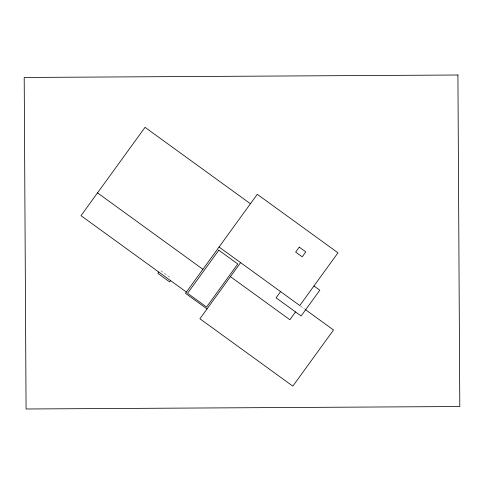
<?xml version="1.0" encoding="UTF-8"?>
<svg xmlns="http://www.w3.org/2000/svg" width="484" height="484" viewBox="0 0 484 484"><rect width="100%" height="100%" fill="white"/><g stroke="black" fill="none" stroke-linecap="round" stroke-linejoin="round"><path stroke-width="0.36" stroke-dasharray="2.42 1.81" d="M300.376 305.961L304.593 309.022M160.863 270.774L171.106 278.197"/><path stroke-width="0.73" d="M158.788 272.062L157.851 273.351L169.66 281.912L170.598 280.623M240.59 262.624L199.898 318.762L292.826 386.129L333.518 329.991L305.198 309.457M280.569 291.604L276.068 297.817L301.127 315.985L319.809 290.212L313.953 285.965M295.53 311.926L289.868 319.73L230.432 276.642M250.434 203.74L145.031 127.334L80.997 215.67L186.394 292.076M219.058 247.015L299.771 305.525L337.983 252.817L257.27 194.308L185.493 293.322L207.025 308.931M97.514 192.886L202.911 269.292M218.798 250.204L187.568 293.28L206.547 307.037L237.771 263.962L218.798 250.204M299.257 247.142L295.676 252.085L302.216 256.822L305.797 251.88L299.257 247.142M457.918 75.008L24.2 77.47L26.076 408.992L459.8 406.53L457.918 75.008"/></g></svg>
